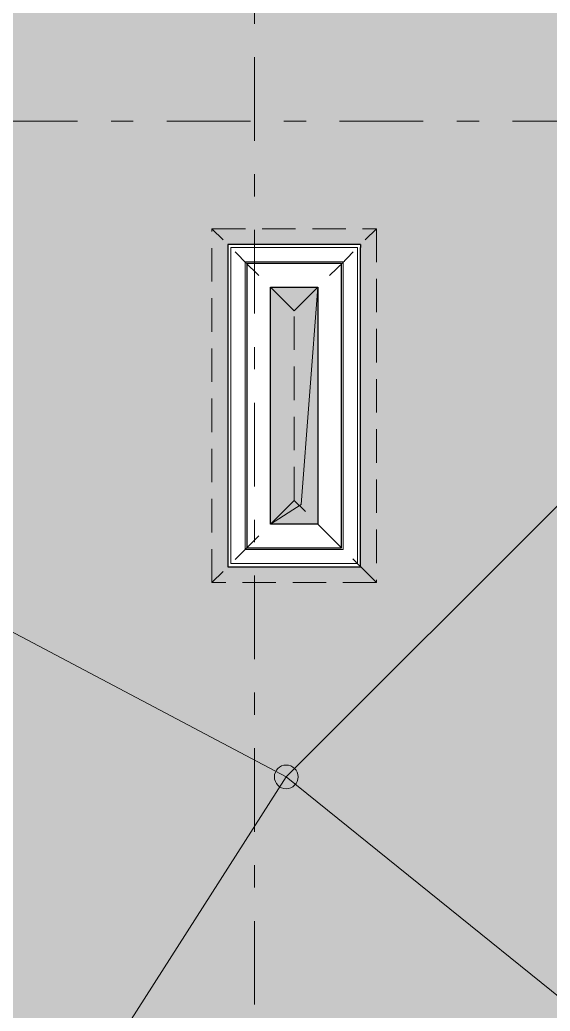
# Model space of a CAD drawing. Header units: millimetres. Extents: x 18162 to 3540582, y 72188 to 247925.
# Drawn here: x 979070 to 982425, y 87236 to 93511 of the extents above; entities that cross this region are included whole.
import ezdxf
from ezdxf.enums import TextEntityAlignment as Align

# ---------------------------------------------------------------- set-up
doc = ezdxf.new("R2010")
doc.units = ezdxf.units.MM
doc.header["$MEASUREMENT"] = 0
doc.set_wipeout_variables(frame=1)
for name, pattern in [('Double Dashed', [1093.611073, 529.166651, -211.666656, 141.111112, -211.666656]), ('Hidden Line', [317.5, 211.666667, -105.833333]), ('Wipeout_Contour', [1000, 0, -1000])]:
    doc.linetypes.add(name, pattern=pattern)
for name, color, linetype in [('Drawing & Figure', 7, 'Continuous'), ('Shell - Roof', 7, 'Continuous'), ('Structural - Bearing', 7, 'Continuous'), ('Structural - Grid', 7, 'Continuous')]:
    doc.layers.add(name, color=color, linetype=linetype)
doc.styles.add('GENERATED_STYLE_3', font='', dxfattribs={"width": 0.8})
doc.styles.get('GENERATED_STYLE_3').set_extended_font_data('ISOCPEUR MON')

# ---------------------------------------------------------------- blocks, each defined once
blk = doc.blocks.new('Standard grid marker[341]_3', base_point=(971344.5, 92868.9))
at = {"layer": 'Structural - Grid', "color": 13, "linetype": 'Double Dashed', "lineweight": 13}
blk.add_line((972344.5, 92868.9), (1006906.6, 92868.9), dxfattribs=at)
at = {"layer": 'Structural - Grid', "color": 13, "lineweight": 13, "style": 'GENERATED_STYLE_3'}
blk.add_attdef('AC_MarkerText_1', text='', height=250, rotation=180, dxfattribs=at).set_placement((1008206.6, 92743.9), align=Align.TOP_CENTER)
blk = doc.blocks.new('Standard grid marker[346]_3', base_point=(980555.7, 74247.3))
at = {"layer": 'Structural - Grid', "color": 13, "linetype": 'Double Dashed', "lineweight": 13}
blk.add_line((980555.7, 75247.3), (980555.7, 101908.7), dxfattribs=at)
at = {"layer": 'Structural - Grid', "color": 13, "lineweight": 13, "style": 'GENERATED_STYLE_3'}
blk.add_attdef('AC_MarkerText_1', text='', height=250, rotation=180, dxfattribs=at).set_placement((980555.7, 103083.7), align=Align.TOP_CENTER)

msp = doc.modelspace()

# ---------------------------------------------------------------- hatches: boundary and pattern name
at = {"layer": 'Drawing & Figure', "linetype": 'Continuous', "lineweight": 0}
msp.add_hatch(color=49, dxfattribs=at).paths.add_polyline_path([(974055.7, 80368.9), (984286.6, 80368.9), (984286.6, 98368.9), (974055.7, 98368.9)])
at = {"layer": 'Drawing & Figure', "linetype": 'Continuous', "lineweight": 13}
msp.add_hatch(color=7, dxfattribs=at).paths.add_polyline_path([(980955.7, 91818.9), (980850.7, 90442.6), (980655.7, 90318.9), (980955.7, 90318.9)])

# ---------------------------------------------------------------- linework, layer by layer
at = {"layer": 'Drawing & Figure', "color": 7, "linetype": 'Continuous', "lineweight": 5}
msp.add_line((980755.7, 88718.9), (984285.7, 85868.9), dxfattribs=at)
at = {"layer": 'Drawing & Figure', "color": 7, "linetype": 'Continuous', "lineweight": 13, "flags": 128}
msp.add_lwpolyline([(980955.7, 91818.9), (980850.7, 90442.6), (980655.7, 90318.9), (980955.7, 90318.9)], close=True, dxfattribs=at)
at = {"layer": 'Drawing & Figure', "color": 7, "linetype": 'Continuous', "lineweight": 5}
msp.add_lwpolyline([(980755.7, 88718.9), (978825.7, 85698.9), (974155.7, 80468.9)], dxfattribs=at)
msp.add_circle((980755.7, 88718.9), 75, dxfattribs=at)
at = {"layer": 'Shell - Roof', "color": 7, "linetype": 'Hidden Line', "lineweight": 13, "flags": 128}
for points in [[(980285.7, 92188.9), (981325.7, 92188.9)], [(980285.7, 89948.9), (980285.7, 92188.9)], [(981325.7, 92188.9), (981325.7, 89948.9)], [(980805.7, 90468.9), (980805.7, 91668.9)], [(981325.7, 89948.9), (980285.7, 89948.9)]]:
    msp.add_lwpolyline(points, dxfattribs=at)
at = {"layer": 'Structural - Bearing', "color": 7, "linetype": 'Continuous', "lineweight": 13, "flags": 128}
msp.add_lwpolyline([(980655.7, 91818.9), (980655.7, 90318.9), (980955.7, 90318.9), (980955.7, 91818.9)], close=True, dxfattribs=at)

# ---------------------------------------------------------------- block references
at = {"layer": 'Structural - Grid', "color": 13, "linetype": 'Continuous', "lineweight": 13}
msp.add_blockref('Standard grid marker[341]_3', (971344.5, 92868.9), dxfattribs=at)

# ---------------------------------------------------------------- next in the draw order: wipeouts: each hides what was drawn before it
at = {"color": 254, "linetype": 'Wipeout_Contour', "lineweight": 0, "ltscale": 2954120.182010789}
msp.add_wipeout([(980385.7, 92068.9), (980405.7, 92068.9), (980385.7, 92088.9)], dxfattribs=at).dxf.layer = 'Structural - Bearing'
at = {"color": 254, "linetype": 'Wipeout_Contour', "lineweight": 0, "ltscale": 2956588.330004424}
msp.add_wipeout([(981205.7, 92068.9), (981225.7, 92068.9), (981225.7, 92088.9)], dxfattribs=at).dxf.layer = 'Structural - Bearing'
at = {"color": 254, "linetype": 'Wipeout_Contour', "lineweight": 0, "ltscale": 2953578.622211968}
msp.add_wipeout([(980405.7, 90068.9), (980385.7, 90048.9), (980405.7, 90048.9)], dxfattribs=at).dxf.layer = 'Structural - Bearing'
at = {"color": 254, "linetype": 'Wipeout_Contour', "lineweight": 0, "ltscale": 2956030.237252073}
msp.add_wipeout([(981225.7, 90068.9), (981205.7, 90068.9), (981225.7, 90048.9)], dxfattribs=at).dxf.layer = 'Structural - Bearing'

# ---------------------------------------------------------------- next in the draw order: wipeouts: each hides what was drawn before it
at = {"color": 254, "linetype": 'Wipeout_Contour', "lineweight": 0, "ltscale": 2954230.921749001}
msp.add_wipeout([(980405.7, 91978.9), (980495.7, 91978.9), (980405.7, 92068.9)], dxfattribs=at).dxf.layer = 'Structural - Bearing'
at = {"color": 254, "linetype": 'Wipeout_Contour', "lineweight": 0, "ltscale": 2956440.221391437}
msp.add_wipeout([(981115.7, 91978.9), (981205.7, 91978.9), (981205.7, 92068.9)], dxfattribs=at).dxf.layer = 'Structural - Bearing'
at = {"color": 254, "linetype": 'Wipeout_Contour', "lineweight": 0, "ltscale": 2953789.679396544}
msp.add_wipeout([(980495.7, 90158.9), (980405.7, 90068.9), (980495.7, 90068.9)], dxfattribs=at).dxf.layer = 'Structural - Bearing'
at = {"color": 254, "linetype": 'Wipeout_Contour', "lineweight": 0, "ltscale": 2955919.072173142}
msp.add_wipeout([(981115.7, 90158.9), (981205.7, 90068.9), (981205.7, 90158.9)], dxfattribs=at).dxf.layer = 'Structural - Bearing'

# ---------------------------------------------------------------- next in the draw order: wipeouts: each hides what was drawn before it
at = {"color": 254, "linetype": 'Wipeout_Contour', "lineweight": 0, "ltscale": 2956571.375169321}
msp.add_wipeout([(981205.7, 92068.9), (981225.7, 92088.9), (981205.7, 92088.9)], dxfattribs=at).dxf.layer = 'Structural - Bearing'
at = {"color": 254, "linetype": 'Wipeout_Contour', "lineweight": 0, "ltscale": 2954409.812642152}
msp.add_wipeout([(980495.7, 91968.9), (980505.7, 91968.9), (980495.7, 91978.9)], dxfattribs=at).dxf.layer = 'Structural - Bearing'
at = {"color": 254, "linetype": 'Wipeout_Contour', "lineweight": 0, "ltscale": 2956240.780235054}
msp.add_wipeout([(981105.7, 91968.9), (981115.7, 91968.9), (981115.7, 91978.9)], dxfattribs=at).dxf.layer = 'Structural - Bearing'
at = {"color": 254, "linetype": 'Wipeout_Contour', "lineweight": 0, "ltscale": 2953916.607444176}
msp.add_wipeout([(980505.7, 90168.9), (980495.7, 90158.9), (980505.7, 90158.9)], dxfattribs=at).dxf.layer = 'Structural - Bearing'
at = {"color": 254, "linetype": 'Wipeout_Contour', "lineweight": 0, "ltscale": 2955739.930588572}
msp.add_wipeout([(981115.7, 90168.9), (981105.7, 90168.9), (981115.7, 90158.9)], dxfattribs=at).dxf.layer = 'Structural - Bearing'

# ---------------------------------------------------------------- next in the draw order: wipeouts: each hides what was drawn before it
at = {"color": 254, "linetype": 'Wipeout_Contour', "lineweight": 0, "ltscale": 3940473.649661923}
msp.add_wipeout([(980405.7, 92068.9), (981205.7, 92068.9), (981205.7, 92088.9), (980405.7, 92088.9)], dxfattribs=at).dxf.layer = 'Structural - Bearing'
at = {"color": 254, "linetype": 'Wipeout_Contour', "lineweight": 0, "ltscale": 2954550.144403331}
msp.add_wipeout([(980655.7, 91818.9), (980505.7, 91968.9), (980505.7, 91818.9)], dxfattribs=at).dxf.layer = 'Structural - Bearing'
at = {"color": 254, "linetype": 'Wipeout_Contour', "lineweight": 0, "ltscale": 2956042.61024618}
msp.add_wipeout([(980955.7, 91818.9), (981105.7, 91818.9), (981105.7, 91968.9)], dxfattribs=at).dxf.layer = 'Structural - Bearing'
at = {"color": 254, "linetype": 'Wipeout_Contour', "lineweight": 0, "ltscale": 2954240.881922069}
msp.add_wipeout([(980655.7, 90318.9), (980505.7, 90168.9), (980655.7, 90168.9)], dxfattribs=at).dxf.layer = 'Structural - Bearing'
at = {"color": 254, "linetype": 'Wipeout_Contour', "lineweight": 0, "ltscale": 2955599.039893868}
msp.add_wipeout([(980955.7, 90318.9), (981105.7, 90168.9), (981105.7, 90318.9)], dxfattribs=at).dxf.layer = 'Structural - Bearing'

# ---------------------------------------------------------------- next in the draw order: wipeouts: each hides what was drawn before it
at = {"color": 254, "linetype": 'Wipeout_Contour', "lineweight": 0, "ltscale": 2954141.062442482}
msp.add_wipeout([(980405.7, 92088.9), (980385.7, 92088.9), (980405.7, 92068.9)], dxfattribs=at).dxf.layer = 'Structural - Bearing'
at = {"color": 254, "linetype": 'Wipeout_Contour', "lineweight": 0, "ltscale": 2956360.107953826}
msp.add_wipeout([(981115.7, 91978.9), (981205.7, 92068.9), (981115.7, 92068.9)], dxfattribs=at).dxf.layer = 'Structural - Bearing'

# ---------------------------------------------------------------- next in the draw order: linework, layer by layer
at = {"layer": 'Structural - Bearing', "color": 7, "linetype": 'Continuous', "lineweight": 13}
msp.add_line((981205.7, 91978.9), (981205.7, 92068.9), dxfattribs=at)
at = {"layer": 'Structural - Bearing', "color": 7, "linetype": 'Continuous', "lineweight": 25, "flags": 128}
msp.add_lwpolyline([(981225.7, 92088.9), (981225.7, 92068.9)], dxfattribs=at)

# ---------------------------------------------------------------- next in the draw order: wipeouts: each hides what was drawn before it
at = {"color": 254, "linetype": 'Wipeout_Contour', "lineweight": 0, "ltscale": 3940453.095129734}
msp.add_wipeout([(980495.7, 91978.9), (981115.7, 91978.9), (981115.7, 92068.9), (980495.7, 92068.9)], dxfattribs=at).dxf.layer = 'Structural - Bearing'

# ---------------------------------------------------------------- next in the draw order: linework, layer by layer
at = {"layer": 'Structural - Bearing', "color": 7, "linetype": 'Continuous', "lineweight": 13}
msp.add_line((981205.7, 92068.9), (981115.7, 92068.9), dxfattribs=at)

# ---------------------------------------------------------------- next in the draw order: wipeouts: each hides what was drawn before it
at = {"color": 254, "linetype": 'Wipeout_Contour', "lineweight": 0, "ltscale": 2954328.036070934}
msp.add_wipeout([(980495.7, 92068.9), (980405.7, 92068.9), (980495.7, 91978.9)], dxfattribs=at).dxf.layer = 'Structural - Bearing'
at = {"color": 254, "linetype": 'Wipeout_Contour', "lineweight": 0, "ltscale": 2956232.846212313}
msp.add_wipeout([(981105.7, 91968.9), (981115.7, 91978.9), (981105.7, 91978.9)], dxfattribs=at).dxf.layer = 'Structural - Bearing'

# ---------------------------------------------------------------- next in the draw order: linework, layer by layer
at = {"layer": 'Structural - Bearing', "color": 7, "linetype": 'Continuous', "lineweight": 13}
for p, q in [((980405.7, 92068.9), (980405.7, 91978.9)), ((980495.7, 92068.9), (980405.7, 92068.9)), ((981115.7, 92068.9), (980495.7, 92068.9))]:
    msp.add_line(p, q, dxfattribs=at)
at = {"layer": 'Structural - Bearing', "color": 7, "linetype": 'Continuous', "lineweight": 25, "flags": 128}
for points in [[(980385.7, 92088.9), (980385.7, 92068.9)], [(981225.7, 92088.9), (980385.7, 92088.9)]]:
    msp.add_lwpolyline(points, dxfattribs=at)

# ---------------------------------------------------------------- next in the draw order: wipeouts: each hides what was drawn before it
at = {"color": 254, "linetype": 'Wipeout_Contour', "lineweight": 0, "ltscale": 3940434.413132541}
msp.add_wipeout([(980505.7, 91968.9), (981105.7, 91968.9), (981105.7, 91978.9), (980505.7, 91978.9)], dxfattribs=at).dxf.layer = 'Structural - Bearing'

# ---------------------------------------------------------------- next in the draw order: wipeouts: each hides what was drawn before it
at = {"color": 254, "linetype": 'Wipeout_Contour', "lineweight": 0, "ltscale": 3938467.122306837}
msp.add_wipeout([(980405.7, 92068.9), (980385.7, 92068.9), (980385.7, 90068.9), (980405.7, 90068.9)], dxfattribs=at).dxf.layer = 'Structural - Bearing'
at = {"color": 254, "linetype": 'Wipeout_Contour', "lineweight": 0, "ltscale": 2954419.800628971}
msp.add_wipeout([(980505.7, 91978.9), (980495.7, 91978.9), (980505.7, 91968.9)], dxfattribs=at).dxf.layer = 'Structural - Bearing'
at = {"color": 254, "linetype": 'Wipeout_Contour', "lineweight": 0, "ltscale": 2955908.342291085}
msp.add_wipeout([(980955.7, 91818.9), (981105.7, 91968.9), (980955.7, 91968.9)], dxfattribs=at).dxf.layer = 'Structural - Bearing'

# ---------------------------------------------------------------- next in the draw order: linework, layer by layer
at = {"layer": 'Structural - Bearing', "color": 7, "linetype": 'Continuous', "lineweight": 13}
for p, q in [((981115.7, 91978.9), (981105.7, 91978.9)), ((981115.7, 91968.9), (981115.7, 91978.9))]:
    msp.add_line(p, q, dxfattribs=at)
at = {"layer": 'Structural - Bearing', "color": 7, "linetype": 'Continuous', "lineweight": 25}
msp.add_line((981105.7, 91818.9), (981105.7, 91968.9), dxfattribs=at)

# ---------------------------------------------------------------- next in the draw order: wipeouts: each hides what was drawn before it
at = {"color": 254, "linetype": 'Wipeout_Contour', "lineweight": 0, "ltscale": 3940404.559558317}
msp.add_wipeout([(980655.7, 91818.9), (980955.7, 91818.9), (980955.7, 91968.9), (980655.7, 91968.9)], dxfattribs=at).dxf.layer = 'Structural - Bearing'
at = {"color": 254, "linetype": 'Wipeout_Contour', "lineweight": 0, "ltscale": 2953561.622837725}
msp.add_wipeout([(980405.7, 90068.9), (980385.7, 90068.9), (980385.7, 90048.9)], dxfattribs=at).dxf.layer = 'Structural - Bearing'

# ---------------------------------------------------------------- next in the draw order: linework, layer by layer
at = {"layer": 'Structural - Bearing', "color": 7, "linetype": 'Continuous', "lineweight": 25}
msp.add_line((981105.7, 91968.9), (980955.7, 91968.9), dxfattribs=at)

# ---------------------------------------------------------------- next in the draw order: wipeouts: each hides what was drawn before it
at = {"color": 254, "linetype": 'Wipeout_Contour', "lineweight": 0, "ltscale": 2954712.583445185}
msp.add_wipeout([(980655.7, 91968.9), (980505.7, 91968.9), (980655.7, 91818.9)], dxfattribs=at).dxf.layer = 'Structural - Bearing'

# ---------------------------------------------------------------- next in the draw order: linework, layer by layer
at = {"layer": 'Structural - Bearing', "color": 7, "linetype": 'Continuous', "lineweight": 13}
for p, q in [((980495.7, 91978.9), (980495.7, 91968.9)), ((980505.7, 91978.9), (980495.7, 91978.9)), ((981105.7, 91978.9), (980505.7, 91978.9))]:
    msp.add_line(p, q, dxfattribs=at)
at = {"layer": 'Structural - Bearing', "color": 7, "linetype": 'Continuous', "lineweight": 25}
for p, q in [((980505.7, 91968.9), (980505.7, 91818.9)), ((980655.7, 91968.9), (980505.7, 91968.9)), ((980955.7, 91968.9), (980655.7, 91968.9))]:
    msp.add_line(p, q, dxfattribs=at)
at = {"layer": 'Structural - Bearing', "color": 7, "linetype": 'Continuous', "lineweight": 25, "flags": 128}
msp.add_lwpolyline([(980655.7, 91818.9), (980955.7, 91818.9)], dxfattribs=at)

# ---------------------------------------------------------------- next in the draw order: wipeouts: each hides what was drawn before it
at = {"color": 254, "linetype": 'Wipeout_Contour', "lineweight": 0, "ltscale": 3938685.83308233}
msp.add_wipeout([(980495.7, 91978.9), (980405.7, 91978.9), (980405.7, 90158.9), (980495.7, 90158.9)], dxfattribs=at).dxf.layer = 'Structural - Bearing'

# ---------------------------------------------------------------- next in the draw order: linework, layer by layer
at = {"layer": 'Structural - Bearing', "color": 7, "linetype": 'Continuous', "lineweight": 13}
msp.add_line((980405.7, 92068.9), (980405.7, 91978.9), dxfattribs=at)

# ---------------------------------------------------------------- next in the draw order: wipeouts: each hides what was drawn before it
at = {"color": 254, "linetype": 'Wipeout_Contour', "lineweight": 0, "ltscale": 2953709.381714671}
msp.add_wipeout([(980495.7, 90158.9), (980405.7, 90158.9), (980405.7, 90068.9)], dxfattribs=at).dxf.layer = 'Structural - Bearing'

# ---------------------------------------------------------------- next in the draw order: linework, layer by layer
at = {"layer": 'Structural - Bearing', "color": 7, "linetype": 'Continuous', "lineweight": 13}
for p, q in [((980405.7, 91978.9), (980405.7, 90158.9)), ((980405.7, 90158.9), (980405.7, 90068.9)), ((980405.7, 90068.9), (980495.7, 90068.9))]:
    msp.add_line(p, q, dxfattribs=at)
at = {"layer": 'Structural - Bearing', "color": 7, "linetype": 'Continuous', "lineweight": 25, "flags": 128}
for points in [[(980385.7, 92068.9), (980385.7, 90048.9)], [(980385.7, 90048.9), (980405.7, 90048.9)]]:
    msp.add_lwpolyline(points, dxfattribs=at)

# ---------------------------------------------------------------- next in the draw order: wipeouts: each hides what was drawn before it
at = {"color": 254, "linetype": 'Wipeout_Contour', "lineweight": 0, "ltscale": 3938884.93937878}
msp.add_wipeout([(980505.7, 91968.9), (980495.7, 91968.9), (980495.7, 90168.9), (980505.7, 90168.9)], dxfattribs=at).dxf.layer = 'Structural - Bearing'

# ---------------------------------------------------------------- next in the draw order: linework, layer by layer
at = {"layer": 'Structural - Bearing', "color": 7, "linetype": 'Continuous', "lineweight": 13}
msp.add_line((980495.7, 91978.9), (980495.7, 91968.9), dxfattribs=at)

# ---------------------------------------------------------------- next in the draw order: wipeouts: each hides what was drawn before it
at = {"color": 254, "linetype": 'Wipeout_Contour', "lineweight": 0, "ltscale": 3939203.069710012}
msp.add_wipeout([(980655.7, 90318.9), (980655.7, 91818.9), (980505.7, 91818.9), (980505.7, 90318.9)], dxfattribs=at).dxf.layer = 'Structural - Bearing'
at = {"color": 254, "linetype": 'Wipeout_Contour', "lineweight": 0, "ltscale": 2953908.652533842}
msp.add_wipeout([(980505.7, 90168.9), (980495.7, 90168.9), (980495.7, 90158.9)], dxfattribs=at).dxf.layer = 'Structural - Bearing'
at = {"color": 254, "linetype": 'Wipeout_Contour', "lineweight": 0, "ltscale": 3939726.626362825}
msp.add_wipeout([(981205.7, 90068.9), (980405.7, 90068.9), (980405.7, 90048.9), (981205.7, 90048.9)], dxfattribs=at).dxf.layer = 'Structural - Bearing'

# ---------------------------------------------------------------- next in the draw order: linework, layer by layer
at = {"layer": 'Shell - Roof', "color": 7, "linetype": 'Hidden Line', "lineweight": 13, "flags": 128}
msp.add_lwpolyline([(980805.7, 91668.9), (980285.7, 92188.9)], dxfattribs=at)
at = {"layer": 'Structural - Bearing', "color": 7, "linetype": 'Continuous', "lineweight": 25}
msp.add_line((980505.7, 91968.9), (980505.7, 91818.9), dxfattribs=at)

# ---------------------------------------------------------------- next in the draw order: wipeouts: each hides what was drawn before it
at = {"color": 254, "linetype": 'Wipeout_Contour', "lineweight": 0, "ltscale": 2954106.347147084}
msp.add_wipeout([(980505.7, 90318.9), (980505.7, 90168.9), (980655.7, 90318.9)], dxfattribs=at).dxf.layer = 'Structural - Bearing'
at = {"color": 254, "linetype": 'Wipeout_Contour', "lineweight": 0, "ltscale": 2956009.397404414}
msp.add_wipeout([(981205.7, 90068.9), (981205.7, 90048.9), (981225.7, 90048.9)], dxfattribs=at).dxf.layer = 'Structural - Bearing'

# ---------------------------------------------------------------- next in the draw order: linework, layer by layer
at = {"layer": 'Structural - Bearing', "color": 7, "linetype": 'Continuous', "lineweight": 13}
for p, q in [((980495.7, 91968.9), (980495.7, 90168.9)), ((980495.7, 90168.9), (980495.7, 90158.9)), ((980495.7, 90158.9), (980505.7, 90158.9))]:
    msp.add_line(p, q, dxfattribs=at)
at = {"layer": 'Structural - Bearing', "color": 7, "linetype": 'Continuous', "lineweight": 25}
for p, q in [((980505.7, 91818.9), (980505.7, 90318.9)), ((980505.7, 90318.9), (980505.7, 90168.9)), ((980505.7, 90168.9), (980655.7, 90168.9))]:
    msp.add_line(p, q, dxfattribs=at)
at = {"layer": 'Structural - Bearing', "color": 7, "linetype": 'Continuous', "lineweight": 25, "flags": 128}
msp.add_lwpolyline([(980655.7, 90318.9), (980655.7, 91818.9)], dxfattribs=at)

# ---------------------------------------------------------------- next in the draw order: wipeouts: each hides what was drawn before it
at = {"color": 254, "linetype": 'Wipeout_Contour', "lineweight": 0, "ltscale": 3939746.751326669}
msp.add_wipeout([(981115.7, 90158.9), (980495.7, 90158.9), (980495.7, 90068.9), (981115.7, 90068.9)], dxfattribs=at).dxf.layer = 'Structural - Bearing'

# ---------------------------------------------------------------- next in the draw order: linework, layer by layer
at = {"layer": 'Structural - Bearing', "color": 7, "linetype": 'Continuous', "lineweight": 13}
msp.add_line((980405.7, 90068.9), (980495.7, 90068.9), dxfattribs=at)

# ---------------------------------------------------------------- next in the draw order: wipeouts: each hides what was drawn before it
at = {"color": 254, "linetype": 'Wipeout_Contour', "lineweight": 0, "ltscale": 2955822.122398458}
msp.add_wipeout([(981115.7, 90158.9), (981115.7, 90068.9), (981205.7, 90068.9)], dxfattribs=at).dxf.layer = 'Structural - Bearing'

# ---------------------------------------------------------------- next in the draw order: linework, layer by layer
at = {"layer": 'Structural - Bearing', "color": 7, "linetype": 'Continuous', "lineweight": 13}
for p, q in [((981205.7, 90068.9), (981205.7, 90158.9)), ((980495.7, 90068.9), (981115.7, 90068.9)), ((981115.7, 90068.9), (981205.7, 90068.9))]:
    msp.add_line(p, q, dxfattribs=at)
at = {"layer": 'Structural - Bearing', "color": 7, "linetype": 'Continuous', "lineweight": 25, "flags": 128}
for points in [[(980405.7, 90048.9), (981225.7, 90048.9)], [(981225.7, 90048.9), (981225.7, 90068.9)]]:
    msp.add_lwpolyline(points, dxfattribs=at)

# ---------------------------------------------------------------- next in the draw order: wipeouts: each hides what was drawn before it
at = {"color": 254, "linetype": 'Wipeout_Contour', "lineweight": 0, "ltscale": 3939765.050651306}
msp.add_wipeout([(981105.7, 90168.9), (980505.7, 90168.9), (980505.7, 90158.9), (981105.7, 90158.9)], dxfattribs=at).dxf.layer = 'Structural - Bearing'

# ---------------------------------------------------------------- next in the draw order: linework, layer by layer
at = {"layer": 'Structural - Bearing', "color": 7, "linetype": 'Continuous', "lineweight": 13}
msp.add_line((980495.7, 90158.9), (980505.7, 90158.9), dxfattribs=at)

# ---------------------------------------------------------------- next in the draw order: wipeouts: each hides what was drawn before it
at = {"color": 254, "linetype": 'Wipeout_Contour', "lineweight": 0, "ltscale": 3941733.072449622}
msp.add_wipeout([(981225.7, 92068.9), (981205.7, 92068.9), (981205.7, 90068.9), (981225.7, 90068.9)], dxfattribs=at).dxf.layer = 'Structural - Bearing'
at = {"color": 254, "linetype": 'Wipeout_Contour', "lineweight": 0, "ltscale": 3939794.367246073}
msp.add_wipeout([(980955.7, 90318.9), (980655.7, 90318.9), (980655.7, 90168.9), (980955.7, 90168.9)], dxfattribs=at).dxf.layer = 'Structural - Bearing'
at = {"color": 254, "linetype": 'Wipeout_Contour', "lineweight": 0, "ltscale": 2955729.961698707}
msp.add_wipeout([(981105.7, 90158.9), (981115.7, 90158.9), (981105.7, 90168.9)], dxfattribs=at).dxf.layer = 'Structural - Bearing'

# ---------------------------------------------------------------- next in the draw order: linework, layer by layer
at = {"layer": 'Drawing & Figure', "color": 7, "linetype": 'Continuous', "lineweight": 5}
msp.add_line((980755.7, 88718.9), (974155.7, 92212.6), dxfattribs=at)
at = {"layer": 'Shell - Roof', "color": 7, "linetype": 'Hidden Line', "lineweight": 13, "flags": 128}
msp.add_lwpolyline([(980805.7, 90468.9), (980285.7, 89948.9)], dxfattribs=at)
at = {"layer": 'Structural - Bearing', "color": 7, "linetype": 'Continuous', "lineweight": 25}
msp.add_line((980505.7, 90168.9), (980655.7, 90168.9), dxfattribs=at)

# ---------------------------------------------------------------- next in the draw order: block references
at = {"layer": 'Structural - Grid', "color": 13, "linetype": 'Continuous', "lineweight": 13}
msp.add_blockref('Standard grid marker[346]_3', (980555.7, 74247.3), dxfattribs=at)

# ---------------------------------------------------------------- next in the draw order: wipeouts: each hides what was drawn before it
at = {"color": 254, "linetype": 'Wipeout_Contour', "lineweight": 0, "ltscale": 2955436.834419908}
msp.add_wipeout([(980955.7, 90168.9), (981105.7, 90168.9), (980955.7, 90318.9)], dxfattribs=at).dxf.layer = 'Structural - Bearing'

# ---------------------------------------------------------------- next in the draw order: linework, layer by layer
at = {"layer": 'Structural - Bearing', "color": 7, "linetype": 'Continuous', "lineweight": 25}
for p, q in [((981105.7, 90168.9), (981105.7, 90318.9)), ((980655.7, 90168.9), (980955.7, 90168.9)), ((980955.7, 90168.9), (981105.7, 90168.9))]:
    msp.add_line(p, q, dxfattribs=at)
at = {"layer": 'Structural - Bearing', "color": 7, "linetype": 'Continuous', "lineweight": 13}
for p, q in [((980505.7, 90158.9), (981105.7, 90158.9)), ((981105.7, 90158.9), (981115.7, 90158.9)), ((981115.7, 90158.9), (981115.7, 90168.9))]:
    msp.add_line(p, q, dxfattribs=at)
at = {"layer": 'Structural - Bearing', "color": 7, "linetype": 'Continuous', "lineweight": 25, "flags": 128}
msp.add_lwpolyline([(980955.7, 90318.9), (980655.7, 90318.9)], dxfattribs=at)

# ---------------------------------------------------------------- next in the draw order: wipeouts: each hides what was drawn before it
at = {"color": 254, "linetype": 'Wipeout_Contour', "lineweight": 0, "ltscale": 3941513.668210287}
msp.add_wipeout([(981115.7, 91978.9), (981115.7, 90158.9), (981205.7, 90158.9), (981205.7, 91978.9)], dxfattribs=at).dxf.layer = 'Structural - Bearing'

# ---------------------------------------------------------------- next in the draw order: linework, layer by layer
at = {"layer": 'Structural - Bearing', "color": 7, "linetype": 'Continuous', "lineweight": 13}
for p, q in [((981205.7, 91978.9), (981205.7, 92068.9)), ((981205.7, 90158.9), (981205.7, 91978.9)), ((981205.7, 90068.9), (981205.7, 90158.9))]:
    msp.add_line(p, q, dxfattribs=at)
at = {"layer": 'Structural - Bearing', "color": 7, "linetype": 'Continuous', "lineweight": 25, "flags": 128}
msp.add_lwpolyline([(981225.7, 90068.9), (981225.7, 92068.9)], dxfattribs=at)

# ---------------------------------------------------------------- next in the draw order: wipeouts: each hides what was drawn before it
at = {"color": 254, "linetype": 'Wipeout_Contour', "lineweight": 0, "ltscale": 3941314.487885251}
msp.add_wipeout([(981115.7, 91968.9), (981105.7, 91968.9), (981105.7, 90168.9), (981115.7, 90168.9)], dxfattribs=at).dxf.layer = 'Structural - Bearing'

# ---------------------------------------------------------------- next in the draw order: linework, layer by layer
at = {"layer": 'Structural - Bearing', "color": 7, "linetype": 'Continuous', "lineweight": 13}
for p, q in [((981115.7, 91968.9), (981115.7, 91978.9)), ((981115.7, 90158.9), (981115.7, 90168.9))]:
    msp.add_line(p, q, dxfattribs=at)

# ---------------------------------------------------------------- next in the draw order: wipeouts: each hides what was drawn before it
at = {"color": 254, "linetype": 'Wipeout_Contour', "lineweight": 0, "ltscale": 3940995.359811641}
msp.add_wipeout([(980955.7, 91818.9), (980955.7, 90318.9), (981105.7, 90318.9), (981105.7, 91818.9)], dxfattribs=at).dxf.layer = 'Structural - Bearing'

# ---------------------------------------------------------------- next in the draw order: linework, layer by layer
at = {"layer": 'Drawing & Figure', "color": 7, "linetype": 'Continuous', "lineweight": 5}
msp.add_line((980755.7, 88718.9), (984285.7, 92248.9), dxfattribs=at)
at = {"layer": 'Shell - Roof', "color": 7, "linetype": 'Hidden Line', "lineweight": 13, "flags": 128}
for points in [[(980805.7, 91668.9), (981325.7, 92188.9)], [(981325.7, 89948.9), (980805.7, 90468.9)]]:
    msp.add_lwpolyline(points, dxfattribs=at)
at = {"layer": 'Structural - Bearing', "color": 7, "linetype": 'Continuous', "lineweight": 25}
for p, q in [((981105.7, 91818.9), (981105.7, 91968.9)), ((981105.7, 90318.9), (981105.7, 91818.9)), ((981105.7, 90168.9), (981105.7, 90318.9))]:
    msp.add_line(p, q, dxfattribs=at)
at = {"layer": 'Structural - Bearing', "color": 7, "linetype": 'Continuous', "lineweight": 13}
msp.add_line((981115.7, 90168.9), (981115.7, 91968.9), dxfattribs=at)
at = {"layer": 'Structural - Bearing', "color": 7, "linetype": 'Continuous', "lineweight": 25, "flags": 128}
msp.add_lwpolyline([(980955.7, 91818.9), (980955.7, 90318.9)], dxfattribs=at)

doc.saveas('drawing.dxf')
